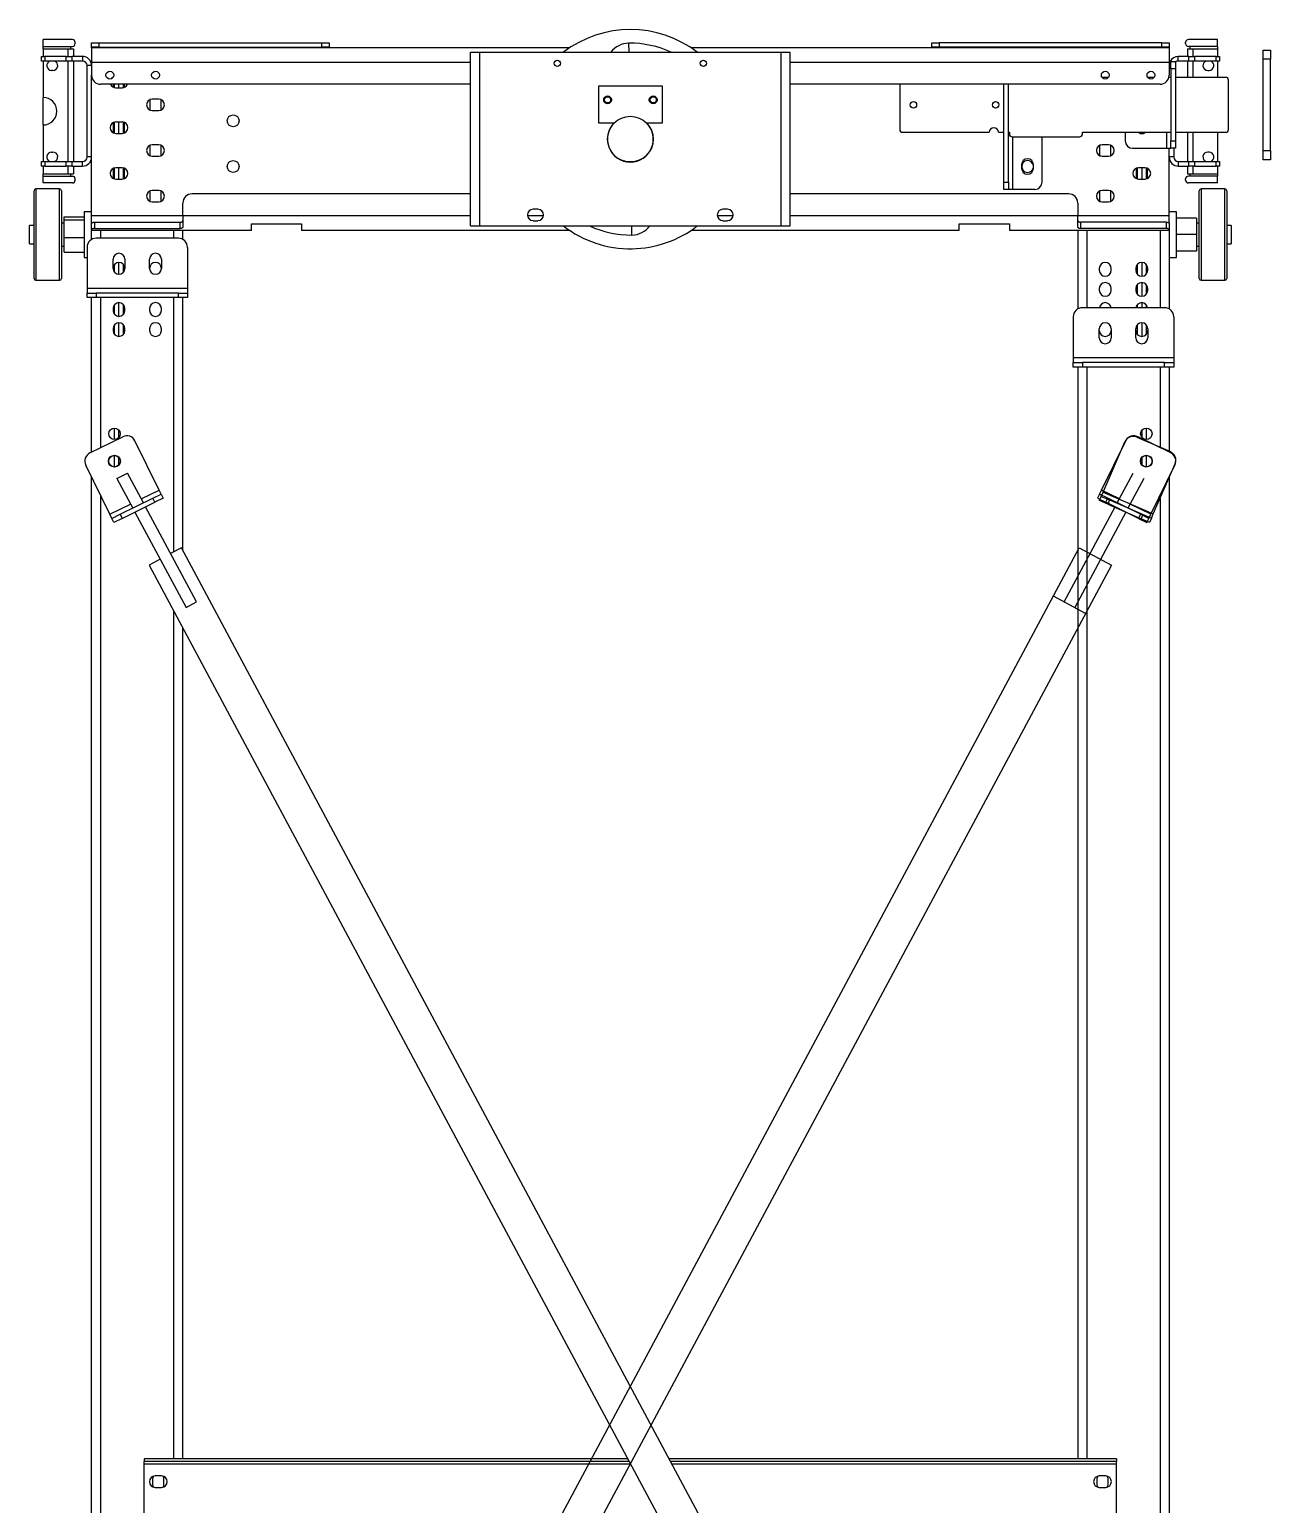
# Model space of a CAD drawing. Header units: millimetres. Extents: x 936 to 2299, y 1600 to 4818.
# Drawn here: x 940 to 2299, y 3203 to 4818 of the extents above; entities that cross this region are included whole.
import ezdxf

# ---------------------------------------------------------------- set-up
doc = ezdxf.new("R2010")
doc.units = ezdxf.units.MM

msp = doc.modelspace()

# ---------------------------------------------------------------- linework, layer by layer
at = {"color": 7, "linetype": 'Continuous', "lineweight": 25}
for p, q in [((987.4, 4806.8), (955.4, 4806.8)), ((955.4, 4799.3), (955.4, 4806.8)), ((955.4, 4799.3), (987.4, 4799.3)), ((955.4, 4796.8), (955.4, 4799.3)), ((955.4, 4796.8), (955.4, 4788.3)), ((955.4, 4796.8), (982.4, 4796.8)), ((982.4, 4796.8), (988.4, 4796.8)), ((985.4, 4799.3), (985.4, 4796.8)), ((988.4, 4796.8), (988.4, 4788.3)), ((990.4, 4802.3), (990.4, 4803.8)), ((1008.4, 4798.3), (1008.4, 4803.3)), ((1008.4, 4803.3), (1016.4, 4803.3)), ((1008.4, 4797.8), (1008.4, 4798.3)), ((1016.4, 4798.3), (1008.4, 4798.3)), ((1532.1, 4797.8), (1008.4, 4797.8)), ((1008.4, 4797.8), (1008.4, 4781.8)), ((1016.4, 4803.3), (1016.4, 4798.3)), ((1016.4, 4803.3), (1260.4, 4803.3)), ((1016.4, 4798.3), (1260.4, 4798.3)), ((1108.4, 4797.8), (1108.4, 4798.3)), ((1260.4, 4798.3), (1260.4, 4803.3)), ((1260.4, 4803.3), (1268.4, 4803.3)), ((1268.4, 4798.3), (1260.4, 4798.3)), ((1268.4, 4803.3), (1268.4, 4798.3)), ((2188.4, 4797.8), (1664.7, 4797.8)), ((1928.4, 4798.3), (1928.4, 4803.3)), ((1928.4, 4803.3), (1936.4, 4803.3)), ((1936.4, 4798.3), (1928.4, 4798.3)), ((1936.4, 4803.3), (1936.4, 4798.3)), ((2180.4, 4803.3), (1936.4, 4803.3)), ((2180.4, 4798.3), (1936.4, 4798.3)), ((2088.4, 4798.3), (2088.4, 4797.8)), ((2180.4, 4798.3), (2180.4, 4803.3)), ((2180.4, 4803.3), (2188.4, 4803.3)), ((2188.4, 4798.3), (2180.4, 4798.3)), ((2188.4, 4803.3), (2188.4, 4798.3)), ((2188.4, 4798.3), (2188.4, 4797.8)), ((2188.4, 4797.8), (2188.4, 4781.8)), ((2206.4, 4802.3), (2206.4, 4803.8)), ((2208.4, 4796.8), (2208.4, 4788.3)), ((2208.4, 4796.8), (2214.4, 4796.8)), ((2241.4, 4806.8), (2209.4, 4806.8)), ((2241.4, 4799.3), (2209.4, 4799.3)), ((2211.4, 4796.8), (2211.4, 4799.3)), ((2214.4, 4796.8), (2241.4, 4796.8)), ((2241.4, 4799.3), (2241.4, 4806.8)), ((2241.4, 4799.3), (2241.4, 4796.8)), ((2241.4, 4796.8), (2241.4, 4788.3)), ((2291.4, 4785.3), (2291.4, 4795.3)), ((2291.4, 4795.3), (2299.4, 4795.3)), ((2299.4, 4795.3), (2299.4, 4785.3)), ((953.4, 4783.3), (953.4, 4788.3)), ((953.4, 4788.3), (957.1, 4788.3)), ((957.1, 4783.3), (953.4, 4783.3)), ((955.4, 4783.3), (955.4, 4743.3)), ((957.1, 4788.3), (957.1, 4783.3)), ((980.6, 4788.3), (957.1, 4788.3)), ((980.6, 4783.3), (957.1, 4783.3)), ((980.6, 4783.3), (980.6, 4788.3)), ((980.6, 4788.3), (986.9, 4788.3)), ((986.9, 4783.3), (980.6, 4783.3)), ((986.9, 4788.3), (986.9, 4783.3)), ((998.4, 4788.3), (986.9, 4788.3)), ((998.4, 4783.3), (986.9, 4783.3)), ((988.4, 4783.3), (988.4, 4673.3)), ((998.4, 4788.3), (998.4, 4783.3)), ((1008.4, 4781.8), (1008.4, 4767.8)), ((1423.4, 4602.8), (1423.4, 4792.8)), ((1423.4, 4792.8), (1433.4, 4792.8)), ((1433.4, 4602.8), (1433.4, 4792.8)), ((1433.4, 4792.8), (1763.4, 4792.8)), ((1763.4, 4602.8), (1763.4, 4792.8)), ((1763.4, 4792.8), (1773.4, 4792.8)), ((1773.4, 4602.8), (1773.4, 4792.8)), ((2188.4, 4782.8), (2190.4, 4782.8)), ((2188.4, 4781.8), (2188.4, 4767.8)), ((2190.4, 4782.8), (2195.4, 4782.8)), ((2190.4, 4774.8), (2190.4, 4782.8)), ((2195.4, 4782.8), (2195.4, 4774.8)), ((2198.4, 4783.3), (2198.4, 4788.3)), ((2209.8, 4788.3), (2198.4, 4788.3)), ((2209.8, 4783.3), (2198.4, 4783.3)), ((2208.4, 4783.3), (2208.4, 4765.3)), ((2209.8, 4783.3), (2209.8, 4788.3)), ((2209.8, 4788.3), (2216.1, 4788.3)), ((2216.1, 4783.3), (2209.8, 4783.3)), ((2216.1, 4788.3), (2216.1, 4783.3)), ((2239.7, 4788.3), (2216.1, 4788.3)), ((2239.7, 4783.3), (2216.1, 4783.3)), ((2239.7, 4783.3), (2239.7, 4788.3)), ((2239.7, 4788.3), (2243.4, 4788.3)), ((2243.4, 4783.3), (2239.7, 4783.3)), ((2241.4, 4783.3), (2241.4, 4765.3)), ((2243.4, 4788.3), (2243.4, 4783.3)), ((2299.4, 4785.3), (2291.4, 4785.3)), ((2291.4, 4685.3), (2291.4, 4785.3)), ((2299.4, 4685.3), (2299.4, 4785.3)), ((966.1, 4773), (964.6, 4773)), ((1008.4, 4778.3), (1003.4, 4778.3)), ((1003.4, 4678.3), (1003.4, 4778.3)), ((1008.4, 4613.8), (1008.4, 4767.8)), ((2121.8, 4765.3), (2114.9, 4765.3)), ((2171.8, 4765.3), (2164.9, 4765.3)), ((2190.4, 4765.3), (2188.1, 4765.3)), ((2195.4, 4774.8), (2190.4, 4774.8)), ((2190.4, 4774.8), (2190.4, 4695.8)), ((2195.4, 4774.8), (2195.4, 4695.8)), ((2250.4, 4765.3), (2195.4, 4765.3)), ((2230.6, 4773), (2232.1, 4773)), ((1423.4, 4757.8), (1018.4, 4757.8)), ((1032.1, 4757.8), (1032.1, 4756.3)), ((1034.9, 4754), (1041.9, 4754)), ((1038.4, 4754), (1038.4, 4757.8)), ((1043.4, 4754.2), (1043.4, 4757.8)), ((1044.6, 4756.3), (1044.6, 4757.8)), ((1563.4, 4755.8), (1563.4, 4715.8)), ((1633.4, 4755.8), (1563.4, 4755.8)), ((1633.4, 4715.8), (1633.4, 4755.8)), ((2178.4, 4757.8), (1773.4, 4757.8)), ((1893.4, 4757.8), (1893.4, 4708.3)), ((2007.3, 4650.8), (2007.3, 4757.8)), ((2012.3, 4650.8), (2012.3, 4757.8)), ((2253.4, 4708.3), (2253.4, 4762.3)), ((955.4, 4713.3), (955.4, 4743.3)), ((1072.1, 4739.3), (1072.1, 4731.3)), ((1081.9, 4741.5), (1074.9, 4741.5)), ((1084.6, 4731.3), (1084.6, 4739.3)), ((1041.9, 4716.5), (1034.9, 4716.5)), ((1038.4, 4704), (1038.4, 4716.5)), ((1043.4, 4704.2), (1043.4, 4716.4)), ((1074.9, 4729), (1081.9, 4729)), ((1563.4, 4715.8), (1581, 4715.8)), ((1615.7, 4715.8), (1633.4, 4715.8)), ((955.4, 4713.3), (955.4, 4673.3)), ((1032.1, 4714.3), (1032.1, 4706.3)), ((1034.9, 4704), (1041.9, 4704)), ((1044.6, 4706.3), (1044.6, 4714.3)), ((1896.4, 4705.3), (1991.4, 4705.3)), ((2001.4, 4705.3), (2007.3, 4705.3)), ((2012.3, 4705.3), (2013.4, 4705.3)), ((2013.4, 4705.3), (2013.4, 4703.3)), ((2016.4, 4700.3), (2090.4, 4700.3)), ((2049.3, 4650.8), (2049.3, 4700.3)), ((2093.4, 4705.3), (2190.4, 4705.3)), ((2093.4, 4703.3), (2093.4, 4705.3)), ((2140.4, 4705.3), (2140.4, 4695.8)), ((2156.6, 4704), (2160.2, 4704)), ((2158.4, 4705.3), (2158.4, 4704)), ((2195.4, 4705.3), (2250.4, 4705.3)), ((2208.4, 4705.3), (2208.4, 4673.3)), ((2241.4, 4705.3), (2241.4, 4673.3)), ((964.6, 4683.5), (966.1, 4683.5)), ((1072.1, 4689.3), (1072.1, 4681.3)), ((1081.9, 4691.5), (1074.9, 4691.5)), ((1084.6, 4681.3), (1084.6, 4689.3)), ((2112.1, 4689.3), (2112.1, 4681.3)), ((2121.9, 4691.5), (2114.9, 4691.5)), ((2124.6, 4681.3), (2124.6, 4689.3)), ((2148.4, 4687.8), (2185.4, 4687.8)), ((2185.4, 4687.8), (2190.4, 4687.8)), ((2188.4, 4613.8), (2188.4, 4687.8)), ((2190.4, 4695.8), (2195.4, 4695.8)), ((2190.4, 4687.8), (2190.4, 4695.8)), ((2195.4, 4687.8), (2190.4, 4687.8)), ((2193.4, 4687.8), (2193.4, 4678.3)), ((2195.4, 4695.8), (2195.4, 4687.8)), ((2232.1, 4683.5), (2230.6, 4683.5)), ((2291.4, 4685.3), (2299.4, 4685.3)), ((2291.4, 4675.3), (2291.4, 4685.3)), ((2299.4, 4685.3), (2299.4, 4675.3)), ((953.4, 4668.3), (953.4, 4673.3)), ((953.4, 4673.3), (957.1, 4673.3)), ((957.1, 4668.3), (953.4, 4668.3)), ((955.4, 4668.3), (955.4, 4659.8)), ((957.1, 4673.3), (957.1, 4668.3)), ((957.1, 4673.3), (980.6, 4673.3)), ((957.1, 4668.3), (980.6, 4668.3)), ((980.6, 4668.3), (980.6, 4673.3)), ((980.6, 4673.3), (986.9, 4673.3)), ((986.9, 4668.3), (980.6, 4668.3)), ((986.9, 4673.3), (986.9, 4668.3)), ((986.9, 4673.3), (998.4, 4673.3)), ((986.9, 4668.3), (998.4, 4668.3)), ((988.4, 4668.3), (988.4, 4659.8)), ((998.4, 4668.3), (998.4, 4673.3)), ((1008.4, 4678.3), (1003.4, 4678.3)), ((1041.9, 4666.5), (1034.9, 4666.5)), ((1038.4, 4654), (1038.4, 4666.5)), ((1043.4, 4654.2), (1043.4, 4666.4)), ((1074.9, 4679), (1081.9, 4679)), ((2026.8, 4669.8), (2026.8, 4665.8)), ((2039.8, 4665.8), (2039.8, 4669.8)), ((2114.9, 4679), (2121.9, 4679)), ((2153.4, 4666.4), (2153.4, 4654.2)), ((2161.9, 4666.5), (2154.9, 4666.5)), ((2158.4, 4666.5), (2158.4, 4654)), ((2193.4, 4678.3), (2188.4, 4678.3)), ((2198.4, 4673.3), (2198.4, 4668.3)), ((2198.4, 4673.3), (2209.8, 4673.3)), ((2198.4, 4668.3), (2209.8, 4668.3)), ((2208.4, 4668.3), (2208.4, 4659.8)), ((2209.8, 4668.3), (2209.8, 4673.3)), ((2209.8, 4673.3), (2216.1, 4673.3)), ((2216.1, 4668.3), (2209.8, 4668.3)), ((2216.1, 4673.3), (2216.1, 4668.3)), ((2216.1, 4673.3), (2239.7, 4673.3)), ((2216.1, 4668.3), (2239.7, 4668.3)), ((2239.7, 4668.3), (2239.7, 4673.3)), ((2239.7, 4673.3), (2243.4, 4673.3)), ((2243.4, 4668.3), (2239.7, 4668.3)), ((2241.4, 4668.3), (2241.4, 4659.8)), ((2243.4, 4673.3), (2243.4, 4668.3)), ((2299.4, 4675.3), (2291.4, 4675.3)), ((955.4, 4657.3), (955.4, 4659.8)), ((955.4, 4659.8), (982.4, 4659.8)), ((955.4, 4649.8), (955.4, 4657.3)), ((955.4, 4657.3), (987.4, 4657.3)), ((987.4, 4649.8), (955.4, 4649.8)), ((982.4, 4659.8), (988.4, 4659.8)), ((985.4, 4659.8), (985.4, 4657.3)), ((990.4, 4652.8), (990.4, 4654.3)), ((1032.1, 4664.3), (1032.1, 4656.3)), ((1034.9, 4654), (1041.9, 4654)), ((1044.6, 4656.3), (1044.6, 4664.3)), ((2007.3, 4642.8), (2007.3, 4650.8)), ((2007.3, 4650.8), (2012.3, 4650.8)), ((2012.3, 4650.8), (2012.3, 4642.8)), ((2152.1, 4664.3), (2152.1, 4656.3)), ((2154.9, 4654), (2161.9, 4654)), ((2164.6, 4656.3), (2164.6, 4664.3)), ((2206.4, 4652.8), (2206.4, 4654.3)), ((2208.4, 4659.8), (2214.4, 4659.8)), ((2241.4, 4657.3), (2209.4, 4657.3)), ((2241.4, 4649.8), (2209.4, 4649.8)), ((2211.4, 4657.3), (2211.4, 4659.8)), ((2214.4, 4659.8), (2241.4, 4659.8)), ((2241.4, 4659.8), (2241.4, 4657.3)), ((2241.4, 4649.8), (2241.4, 4657.3)), ((945.4, 4545.3), (945.4, 4641.3)), ((973.4, 4643.3), (947.4, 4643.3)), ((975.4, 4641.3), (975.4, 4545.3)), ((1072.1, 4639.3), (1072.1, 4631.3)), ((1081.9, 4641.5), (1074.9, 4641.5)), ((1084.6, 4631.3), (1084.6, 4639.3)), ((1423.4, 4637.8), (1118.4, 4637.8)), ((2078.4, 4637.8), (1773.4, 4637.8)), ((2012.3, 4642.8), (2007.3, 4642.8)), ((2017.3, 4642.8), (2012.3, 4642.8)), ((2041.3, 4642.8), (2017.3, 4642.8)), ((2112.1, 4639.3), (2112.1, 4631.3)), ((2121.9, 4641.5), (2114.9, 4641.5)), ((2124.6, 4631.3), (2124.6, 4639.3)), ((2221.4, 4593.3), (2221.4, 4641.3)), ((2249.4, 4643.3), (2223.4, 4643.3)), ((2251.4, 4641.3), (2251.4, 4593.3)), ((1008.4, 4618.3), (1000.4, 4618.3)), ((1000.4, 4618.3), (1000.4, 4568.3)), ((1074.9, 4629), (1081.9, 4629)), ((1108.4, 4613.8), (1108.4, 4627.8)), ((1497, 4621), (1492, 4621)), ((1704.8, 4621), (1699.8, 4621)), ((2088.4, 4627.8), (2088.4, 4613.8)), ((2114.9, 4629), (2121.9, 4629)), ((2196.4, 4618.3), (2188.4, 4618.3)), ((2196.4, 4595.3), (2196.4, 4618.3)), ((945.4, 4603.3), (940.4, 4603.3)), ((940.4, 4591.8), (940.4, 4603.3)), ((978.4, 4605.8), (975.4, 4605.8)), ((978.4, 4612.6), (1000.4, 4612.6)), ((978.4, 4609.5), (978.4, 4612.6)), ((978.4, 4590.2), (978.4, 4609.5)), ((978.4, 4609.5), (1000.4, 4609.5)), ((1008.4, 4605.9), (1008.4, 4613.8)), ((1008.4, 4598.7), (1008.4, 4605.9)), ((1011.4, 4606.9), (1011.4, 4599.9)), ((1011.4, 4606.9), (1105.4, 4606.9)), ((1105.4, 4599.9), (1105.4, 4606.9)), ((1108.4, 4613.8), (1108.4, 4601.7)), ((1183.4, 4605.2), (1238.4, 4605.2)), ((1183.4, 4597.8), (1183.4, 4605.2)), ((1238.4, 4605.2), (1238.4, 4597.8)), ((1423.4, 4602.8), (1433.4, 4602.8)), ((1433.4, 4602.8), (1763.4, 4602.8)), ((1492, 4608.5), (1497, 4608.5)), ((1699.8, 4608.5), (1704.8, 4608.5)), ((1763.4, 4602.8), (1773.4, 4602.8)), ((1958.4, 4605.2), (2013.4, 4605.2)), ((1958.4, 4597.8), (1958.4, 4605.2)), ((2013.4, 4605.2), (2013.4, 4597.8)), ((2088.4, 4601.7), (2088.4, 4613.8)), ((2091.4, 4606.9), (2091.4, 4599.9)), ((2185.4, 4606.9), (2091.4, 4606.9)), ((2185.4, 4599.9), (2185.4, 4606.9)), ((2188.4, 4605.9), (2188.4, 4613.8)), ((2188.4, 4605.9), (2188.4, 4598.7)), ((2218.4, 4611.3), (2196.4, 4611.3)), ((2218.4, 4611.3), (2218.4, 4593.3)), ((2221.4, 4605.8), (2218.4, 4605.8)), ((2256.4, 4603.3), (2251.4, 4603.3)), ((2256.4, 4603.3), (2256.4, 4583.3)), ((940.4, 4583.3), (940.4, 4591.8)), ((978.4, 4590.2), (1000.4, 4590.2)), ((978.4, 4573.9), (978.4, 4590.2)), ((1008.4, 4598.7), (1008.4, 4597.8)), ((1183.4, 4597.8), (1008.4, 4597.8)), ((1008.4, 4587.9), (1008.4, 4597.8)), ((1011.4, 4599.9), (1105.4, 4599.9)), ((1103.4, 4589.3), (1013.4, 4589.3)), ((1108.4, 4587.9), (1108.4, 4597.8)), ((1532.1, 4597.8), (1238.4, 4597.8)), ((1958.4, 4597.8), (1664.7, 4597.8)), ((2188.4, 4597.8), (2013.4, 4597.8)), ((2088.4, 4597.8), (2088.4, 4511.9)), ((2185.4, 4599.9), (2091.4, 4599.9)), ((2188.4, 4598.7), (2188.4, 4597.8)), ((2188.4, 4597.8), (2188.4, 4511.9)), ((2196.4, 4568.3), (2196.4, 4595.3)), ((2218.4, 4593.3), (2196.4, 4593.3)), ((2218.4, 4593.3), (2218.4, 4575.3)), ((2221.4, 4545.3), (2221.4, 4593.3)), ((2251.4, 4593.3), (2251.4, 4545.3)), ((940.4, 4583.3), (945.4, 4583.3)), ((975.4, 4580.8), (978.4, 4580.8)), ((978.4, 4573.9), (1000.4, 4573.9)), ((1003.4, 4579.3), (1003.4, 4534.3)), ((1113.4, 4579.3), (1113.4, 4534.3)), ((2218.4, 4575.3), (2196.4, 4575.3)), ((2218.4, 4580.8), (2221.4, 4580.8)), ((2251.4, 4583.3), (2256.4, 4583.3)), ((1000.4, 4568.3), (1003.4, 4568.3)), ((1031.9, 4556.3), (1031.9, 4566.3)), ((1038.4, 4549.8), (1038.4, 4562.8)), ((1043.4, 4552.1), (1043.4, 4560.4)), ((1044.9, 4566.3), (1044.9, 4556.3)), ((1071.9, 4556.3), (1071.9, 4566.3)), ((1084.9, 4566.3), (1084.9, 4556.3)), ((2111.9, 4556.3), (2111.9, 4554.3)), ((2124.9, 4554.3), (2124.9, 4556.3)), ((2151.9, 4556.3), (2151.9, 4554.3)), ((2153.4, 4560.4), (2153.4, 4550.1)), ((2158.4, 4562.8), (2158.4, 4547.8)), ((2164.9, 4554.3), (2164.9, 4556.3)), ((2188.4, 4568.3), (2196.4, 4568.3)), ((947.4, 4543.3), (973.4, 4543.3)), ((2153.4, 4538.4), (2153.4, 4528.1)), ((2158.4, 4540.8), (2158.4, 4525.8)), ((2223.4, 4543.3), (2249.4, 4543.3)), ((1113.4, 4534.3), (1003.4, 4534.3)), ((1003.4, 4534.3), (1003.4, 4529.3)), ((1003.4, 4524.3), (1003.4, 4529.3)), ((1003.4, 4529.3), (1013.4, 4529.3)), ((1013.4, 4524.3), (1003.4, 4524.3)), ((1008.4, 4355.3), (1008.4, 4524.3)), ((1013.4, 4529.3), (1013.4, 4524.3)), ((1103.4, 4529.3), (1013.4, 4529.3)), ((1103.4, 4524.3), (1013.4, 4524.3)), ((1103.4, 4524.3), (1103.4, 4529.3)), ((1103.4, 4529.3), (1113.4, 4529.3)), ((1113.4, 4524.3), (1103.4, 4524.3)), ((1108.4, 4247.5), (1108.4, 4524.3)), ((1113.4, 4534.3), (1113.4, 4529.3)), ((1113.4, 4529.3), (1113.4, 4524.3)), ((2111.9, 4534.3), (2111.9, 4532.3)), ((2124.9, 4532.3), (2124.9, 4534.3)), ((2151.9, 4534.3), (2151.9, 4532.3)), ((2164.9, 4532.3), (2164.9, 4534.3)), ((1031.9, 4512.3), (1031.9, 4510.3)), ((1038.4, 4503.8), (1038.4, 4518.8)), ((1043.4, 4506.1), (1043.4, 4516.4)), ((1044.9, 4510.3), (1044.9, 4512.3)), ((1071.9, 4512.3), (1071.9, 4510.3)), ((1084.9, 4510.3), (1084.9, 4512.3)), ((2183.4, 4513.3), (2093.4, 4513.3)), ((2153.4, 4516.4), (2153.4, 4513.3)), ((2158.4, 4518.8), (2158.4, 4513.3)), ((1031.9, 4490.3), (1031.9, 4488.3)), ((1038.4, 4481.8), (1038.4, 4496.8)), ((1043.4, 4484.1), (1043.4, 4494.4)), ((1044.9, 4488.3), (1044.9, 4490.3)), ((1071.9, 4490.3), (1071.9, 4488.3)), ((1084.9, 4488.3), (1084.9, 4490.3)), ((2083.4, 4503.3), (2083.4, 4458.3)), ((2111.9, 4480.3), (2111.9, 4490.3)), ((2124.9, 4490.3), (2124.9, 4480.3)), ((2151.9, 4480.3), (2151.9, 4490.3)), ((2153.4, 4494.4), (2153.4, 4484.1)), ((2158.4, 4496.8), (2158.4, 4481.8)), ((2164.9, 4490.3), (2164.9, 4480.3)), ((2193.4, 4503.3), (2193.4, 4458.3)), ((2193.4, 4458.3), (2083.4, 4458.3)), ((2083.4, 4458.3), (2083.4, 4453.3)), ((2193.4, 4458.3), (2193.4, 4453.3)), ((2083.4, 4448.3), (2083.4, 4453.3)), ((2083.4, 4453.3), (2093.4, 4453.3)), ((2093.4, 4448.3), (2083.4, 4448.3)), ((2088.4, 4448.3), (2088.4, 3253.3)), ((2093.4, 4453.3), (2093.4, 4448.3)), ((2183.4, 4453.3), (2093.4, 4453.3)), ((2183.4, 4448.3), (2093.4, 4448.3)), ((2183.4, 4448.3), (2183.4, 4453.3)), ((2183.4, 4453.3), (2193.4, 4453.3)), ((2193.4, 4448.3), (2183.4, 4448.3)), ((2188.4, 4448.3), (2188.4, 4356.2)), ((2193.4, 4453.3), (2193.4, 4448.3)), ((1038.4, 4371.5), (1038.4, 4379)), ((2158.4, 4379), (2158.4, 4371.5)), ((1006.6, 4354.4), (1042.5, 4372.1)), ((1082.4, 4313.6), (1055.9, 4367.5)), ((2114.4, 4313.6), (2140.9, 4367.5)), ((2116, 4311.4), (2139.8, 4366.4)), ((2153, 4371.6), (2189.7, 4355.7)), ((2190.2, 4354.4), (2154.3, 4372.1)), ((1038.4, 4341.5), (1038.4, 4349)), ((2158.4, 4349), (2158.4, 4341.5)), ((1028.5, 4287.2), (1002.1, 4341)), ((1008.4, 2110.5), (1008.4, 4328.1)), ((1036.2, 4326.2), (1047.7, 4332.3)), ((1065.2, 4299.6), (1047.7, 4332.3)), ((2131.6, 4299.6), (2149.1, 4332.3)), ((2168.3, 4287.2), (2194.7, 4341)), ((2171, 4287.5), (2194.9, 4342.5)), ((2188.4, 4327.5), (2188.4, 2231.3)), ((1036.2, 4326.2), (1053.5, 4293.9)), ((1084.6, 4309.2), (1082.4, 4313.6)), ((2112.2, 4309.2), (2114.4, 4313.6)), ((2114, 4306.8), (2116, 4311.4)), ((2116, 4311.4), (2171, 4287.5)), ((2160.6, 4326.2), (2143.3, 4293.9)), ((1039.7, 4287.1), (1075.6, 4304.7)), ((1041.9, 4282.6), (1077.8, 4300.3)), ((1123.2, 4191.3), (1067.5, 4295.2)), ((1075.6, 4304.7), (1084.6, 4309.2)), ((1077.8, 4300.3), (1075.6, 4304.7)), ((1086.8, 4304.7), (1077.8, 4300.3)), ((1084.6, 4309.2), (1086.8, 4304.7)), ((2073.5, 4191.3), (2129.2, 4295.2)), ((2112.2, 4309.2), (2110, 4304.7)), ((2110, 4304.7), (2119, 4300.3)), ((2112, 4302.2), (2114, 4306.8)), ((2121.2, 4298.2), (2112, 4302.2)), ((2121.2, 4304.7), (2112.2, 4309.2)), ((2114, 4306.8), (2123.1, 4302.8)), ((2119, 4300.3), (2121.2, 4304.7)), ((2154.9, 4282.6), (2119, 4300.3)), ((2157.1, 4287.1), (2121.2, 4304.7)), ((2123.1, 4302.8), (2121.2, 4298.2)), ((2121.2, 4298.2), (2157.9, 4282.3)), ((2123.1, 4302.8), (2159.8, 4286.9)), ((1030.7, 4282.7), (1028.5, 4287.2)), ((1030.7, 4282.7), (1039.7, 4287.1)), ((1032.9, 4278.2), (1030.7, 4282.7)), ((1041.9, 4282.6), (1032.9, 4278.2)), ((1039.7, 4287.1), (1041.9, 4282.6)), ((1055.9, 4289.5), (1111.8, 4185.1)), ((2140.9, 4289.5), (2085, 4185.1)), ((2157.1, 4287.1), (2154.9, 4282.6)), ((2154.9, 4282.6), (2163.8, 4278.2)), ((2166.1, 4282.7), (2157.1, 4287.1)), ((2157.9, 4282.3), (2159.8, 4286.9)), ((2167, 4278.3), (2157.9, 4282.3)), ((2159.8, 4286.9), (2169, 4282.9)), ((2163.8, 4278.2), (2166.1, 4282.7)), ((2166.1, 4282.7), (2168.3, 4287.2)), ((2169, 4282.9), (2167, 4278.3)), ((2169, 4282.9), (2171, 4287.5)), ((1004, 2223.1), (2090, 4250.5)), ((1106.8, 4250.5), (1094.9, 4244.1)), ((2192.8, 2223.1), (1106.8, 4250.5)), ((2125.2, 4231.6), (1039.2, 2204.2)), ((1083.4, 4238), (1071.5, 4231.6)), ((1071.5, 4231.6), (2157.6, 2204.2)), ((1111.8, 4185.1), (1123.2, 4191.3)), ((1108.4, 3253.3), (1108.4, 4162.8)), ((1595.6, 3253.3), (1065.9, 3253.3)), ((1065.9, 3253.3), (1065.9, 3250.3)), ((1597.2, 3250.3), (1065.9, 3250.3)), ((1065.9, 3247.3), (1065.9, 3250.3)), ((1065.9, 3159.3), (1065.9, 3247.3)), ((2130.9, 3253.3), (1641, 3253.3)), ((2130.9, 3250.3), (1642.6, 3250.3)), ((2130.9, 3253.3), (2130.9, 3250.3)), ((2130.9, 3247.3), (2130.9, 3250.3)), ((2130.9, 3159.3), (2130.9, 3247.3)), ((1075.1, 3230.8), (1075.1, 3225.8)), ((1084.9, 3234.5), (1077.9, 3234.5)), ((1087.6, 3225.8), (1087.6, 3230.8)), ((2109.1, 3230.8), (2109.1, 3225.8)), ((2118.9, 3234.5), (2111.9, 3234.5)), ((2121.6, 3225.8), (2121.6, 3230.8)), ((1077.9, 3222), (1084.9, 3222)), ((2111.9, 3222), (2118.9, 3222))]:
    msp.add_line(p, q, dxfattribs=at)
at = {"color": 8, "linetype": 'Continuous', "lineweight": 25}
for p, q in [((982.4, 4796.8), (982.4, 4788.3)), ((1018.4, 4797.8), (1018.4, 4798.3)), ((1098.4, 4797.8), (1098.4, 4798.3)), ((1596.9, 4792.8), (1596.7, 4802.8)), ((2098.4, 4798.3), (2098.4, 4797.8)), ((2178.4, 4798.3), (2178.4, 4797.8)), ((2214.4, 4796.8), (2214.4, 4788.3)), ((982.4, 4783.3), (982.4, 4673.3)), ((1423.4, 4781.8), (1008.4, 4781.8)), ((2188.4, 4781.8), (1773.4, 4781.8)), ((2214.4, 4783.3), (2214.4, 4765.3)), ((1033.4, 4754.2), (1033.4, 4757.8)), ((1033.4, 4704.2), (1033.4, 4716.4)), ((2017.3, 4642.8), (2017.3, 4700.3)), ((2185.4, 4705.3), (2185.4, 4687.8)), ((2214.4, 4705.3), (2214.4, 4673.3)), ((982.4, 4668.3), (982.4, 4659.8)), ((1033.4, 4654.2), (1033.4, 4666.4)), ((2163.4, 4666.4), (2163.4, 4654.2)), ((2214.4, 4668.3), (2214.4, 4659.8)), ((947.4, 4643.3), (947.4, 4543.3)), ((973.4, 4543.3), (973.4, 4643.3)), ((2223.4, 4643.3), (2223.4, 4593.3)), ((2249.4, 4593.3), (2249.4, 4643.3)), ((1108.4, 4613.8), (1008.4, 4613.8)), ((1423.4, 4613.8), (1108.4, 4613.8)), ((1503.1, 4613.8), (1485.8, 4613.8)), ((1600, 4592.8), (1599.9, 4602.8)), ((1711, 4613.8), (1693.6, 4613.8)), ((2088.4, 4613.8), (1773.4, 4613.8)), ((2188.4, 4613.8), (2088.4, 4613.8)), ((1018.4, 4589.3), (1018.4, 4597.8)), ((1098.4, 4589.3), (1098.4, 4597.8)), ((2098.4, 4597.8), (2098.4, 4513.3)), ((2178.4, 4597.8), (2178.4, 4513.3)), ((2223.4, 4593.3), (2223.4, 4543.3)), ((2249.4, 4543.3), (2249.4, 4593.3)), ((1033.4, 4552.1), (1033.4, 4560.4)), ((2163.4, 4560.4), (2163.4, 4550.1)), ((2163.4, 4538.4), (2163.4, 4528.1)), ((1018.4, 4360.2), (1018.4, 4524.3)), ((1098.4, 4246), (1098.4, 4524.3)), ((1033.4, 4506.1), (1033.4, 4516.4)), ((2163.4, 4516.4), (2163.4, 4513.3)), ((1033.4, 4484.1), (1033.4, 4494.4)), ((2163.4, 4494.4), (2163.4, 4484.1)), ((2098.4, 4448.3), (2098.4, 3253.3)), ((2178.4, 4448.3), (2178.4, 4360.6)), ((1033.4, 4369), (1033.4, 4381.5)), ((2163.4, 4381.5), (2163.4, 4369)), ((1033.4, 4339), (1033.4, 4351.5)), ((2163.4, 4351.5), (2163.4, 4339)), ((1062.8, 4304), (1082.4, 4313.6)), ((2134, 4304), (2114.4, 4313.6)), ((1018.4, 2120.5), (1018.4, 4307.8)), ((1028.5, 4287.2), (1051.1, 4298.3)), ((2168.3, 4287.2), (2145.6, 4298.3)), ((2178.4, 4304.5), (2178.4, 2250)), ((1098.4, 3253.3), (1098.4, 4181.5)), ((1598.8, 3247.3), (1065.9, 3247.3)), ((2130.9, 3247.3), (1644.2, 3247.3))]:
    msp.add_line(p, q, dxfattribs=at)
for p, q in [((2090, 4250.5), (2125.2, 4231.6)), ((2096.9, 4178.7), (2061.6, 4197.6))]:
    msp.add_line(p, q)
at = {"color": 7, "linetype": 'Continuous', "lineweight": 25, "flags": 128}
for points in [[(1032.1, 4756.3), (1032.3, 4754.8), (1032.4, 4754.6)], [(1044.4, 4754.6), (1044.5, 4754.8), (1044.6, 4756.3)], [(1072.4, 4741), (1072.3, 4740.8), (1072.1, 4739.3)], [(1072.1, 4731.3), (1072.3, 4729.8), (1072.4, 4729.6)], [(1084.6, 4739.3), (1084.5, 4740.8), (1084.4, 4741)], [(1084.4, 4729.6), (1084.5, 4729.8), (1084.6, 4731.3)], [(1032.4, 4716), (1032.3, 4715.8), (1032.1, 4714.3)], [(1044.6, 4714.3), (1044.5, 4715.8), (1044.4, 4716)], [(1032.1, 4706.3), (1032.3, 4704.8), (1032.4, 4704.6)], [(1044.4, 4704.6), (1044.5, 4704.8), (1044.6, 4706.3)], [(1072.4, 4691), (1072.3, 4690.8), (1072.1, 4689.3)], [(1084.6, 4689.3), (1084.5, 4690.8), (1084.4, 4691)], [(2112.4, 4691), (2112.3, 4690.8), (2112.1, 4689.3)], [(2124.6, 4689.3), (2124.5, 4690.8), (2124.4, 4691)], [(1032.4, 4666), (1032.3, 4665.8), (1032.1, 4664.3)], [(1044.6, 4664.3), (1044.5, 4665.8), (1044.4, 4666)], [(1072.1, 4681.3), (1072.3, 4679.8), (1072.4, 4679.6)], [(1084.4, 4679.6), (1084.5, 4679.8), (1084.6, 4681.3)], [(2112.1, 4681.3), (2112.3, 4679.8), (2112.4, 4679.6)], [(2124.4, 4679.6), (2124.5, 4679.8), (2124.6, 4681.3)], [(2152.4, 4666), (2152.3, 4665.8), (2152.1, 4664.3)], [(2164.6, 4664.3), (2164.5, 4665.8), (2164.4, 4666)], [(1032.1, 4656.3), (1032.3, 4654.8), (1032.4, 4654.6)], [(1044.4, 4654.6), (1044.5, 4654.8), (1044.6, 4656.3)], [(2152.1, 4656.3), (2152.3, 4654.8), (2152.4, 4654.6)], [(2164.4, 4654.6), (2164.5, 4654.8), (2164.6, 4656.3)], [(1072.4, 4641), (1072.3, 4640.8), (1072.1, 4639.3)], [(1084.6, 4639.3), (1084.5, 4640.8), (1084.4, 4641)], [(2112.4, 4641), (2112.3, 4640.8), (2112.1, 4639.3)], [(2124.6, 4639.3), (2124.5, 4640.8), (2124.4, 4641)], [(1072.1, 4631.3), (1072.3, 4629.8), (1072.4, 4629.6)], [(1084.4, 4629.6), (1084.5, 4629.8), (1084.6, 4631.3)], [(2112.1, 4631.3), (2112.3, 4629.8), (2112.4, 4629.6)], [(2124.4, 4629.6), (2124.5, 4629.8), (2124.6, 4631.3)]]:
    msp.add_lwpolyline(points, dxfattribs=at)
at = {"color": 7, "linetype": 'Continuous', "lineweight": 25}
for centre, radius in [((1518.4, 4780.8), 3.4), ((1678.4, 4780.8), 3.4), ((1028.4, 4767.8), 4.25), ((1078.4, 4767.8), 4.25), ((2118.4, 4767.8), 4.25), ((2168.4, 4767.8), 4.25), ((1573.4, 4740.8), 4.25), ((1573.4, 4740.8), 3.4), ((1623.4, 4740.8), 4.25), ((1623.4, 4740.8), 3.4), ((1908.4, 4735.3), 3.5), ((1998.4, 4735.3), 3.5), ((1163.4, 4717.8), 6.5), ((1598.4, 4697.8), 25), ((1163.4, 4667.8), 6.5), ((1033.4, 4375.3), 6.25), ((2163.4, 4375.3), 6.25), ((1033.4, 4345.3), 6.5), ((1033.4, 4345.3), 6.25), ((2163.4, 4345.3), 6.5), ((2163.4, 4345.3), 6.5), ((2163.4, 4345.3), 6.25)]:
    msp.add_circle(centre, radius, dxfattribs=at)
for centre, radius, start, end in [((1598.4, 4697.8), 120, 52.3415, 127.6585), ((987.4, 4803.8), 3, 0, 90), ((987.4, 4802.3), 3, 270, 0), ((2209.4, 4803.8), 3, 90, 180), ((2209.4, 4802.3), 3, 180, 270), ((964.6, 4778.3), 5.25, 107.7191, 270), ((966.1, 4778.3), 5.25, 270, 72.2809), ((998.4, 4778.3), 10, 0, 90), ((998.4, 4778.3), 5, 0, 90), ((2198.4, 4778.3), 10, 90, 153.2624), ((2198.4, 4778.3), 5, 90, 126.8699), ((2230.6, 4778.3), 5.25, 107.7191, 270), ((2232.1, 4778.3), 5.25, 270, 72.2809), ((1018.4, 4767.8), 10, 180, 270), ((1034.9, 4760.3), 6.25, 115.3334, 146.4954), ((2178.4, 4767.8), 10, 270, 0), ((2250.4, 4762.3), 3, 0, 90), ((1034.9, 4760.3), 6.25, 203.5782, 270), ((1041.9, 4760.3), 6.25, 270, 336.4218), ((955.4, 4728.3), 15, 270, 90), ((1074.9, 4735.3), 6.25, 90, 270), ((1081.9, 4735.3), 6.25, 270, 90), ((1034.9, 4710.3), 6.25, 90, 270), ((1041.9, 4710.3), 6.25, 270, 90), ((1598.4, 4697.8), 25.1, 134.1818, 270), ((1598.4, 4697.8), 25.1, 270, 45.8182), ((1896.4, 4708.3), 3, 180, 270), ((1996.4, 4705.3), 5, 0, 180), ((2016.4, 4703.3), 3, 180, 270), ((2090.4, 4703.3), 3, 270, 0), ((2158.4, 4710.3), 6.5, 230.2849, 309.7151), ((2250.4, 4708.3), 3, 270, 0), ((964.6, 4678.3), 5.25, 90, 252.2809), ((966.1, 4678.3), 5.25, 287.7191, 90), ((1074.9, 4685.3), 6.25, 90, 270), ((1081.9, 4685.3), 6.25, 270, 90), ((2114.9, 4685.3), 6.25, 90, 270), ((2121.9, 4685.3), 6.25, 270, 90), ((2148.4, 4695.8), 8, 180, 270), ((2230.6, 4678.3), 5.25, 90, 252.2809), ((2232.1, 4678.3), 5.25, 287.7191, 90), ((998.4, 4678.3), 10, 270, 0), ((998.4, 4678.3), 5, 270, 0), ((1034.9, 4660.3), 6.25, 90, 270), ((1041.9, 4660.3), 6.25, 270, 90), ((2033.3, 4669.8), 6.5, 0, 180), ((2033.4, 4667.8), 6.5, 10.829, 349.171), ((2154.9, 4660.3), 6.25, 90, 270), ((2161.9, 4660.3), 6.25, 270, 90), ((2198.4, 4678.3), 10, 180, 270), ((2198.4, 4678.3), 5, 180, 270), ((987.4, 4654.3), 3, 0, 90), ((987.4, 4652.8), 3, 270, 0), ((2033.3, 4665.8), 6.5, 180, 0), ((2041.3, 4650.8), 8, 270, 0), ((2209.4, 4654.3), 3, 90, 180), ((2209.4, 4652.8), 3, 180, 270), ((947.4, 4641.3), 2, 90, 180), ((973.4, 4641.3), 2, 0, 90), ((1074.9, 4635.3), 6.25, 90, 270), ((1081.9, 4635.3), 6.25, 270, 90), ((1118.4, 4627.8), 10, 90, 180), ((2078.4, 4627.8), 10, 0, 90), ((2114.9, 4635.3), 6.25, 90, 270), ((2121.9, 4635.3), 6.25, 270, 90), ((2223.4, 4641.3), 2, 90, 180), ((2249.4, 4641.3), 2, 0, 90), ((1492, 4614.8), 6.25, 90, 270), ((1497, 4614.8), 6.25, 270, 90), ((1699.8, 4614.8), 6.25, 90, 270), ((1704.8, 4614.8), 6.25, 270, 90), ((1598.4, 4697.8), 120, 232.3415, 270.8929), ((1598.4, 4697.8), 120, 270.8929, 307.6585), ((1013.4, 4579.3), 10, 90, 180), ((1103.4, 4579.3), 10, 0, 90), ((1038.4, 4566.3), 6.5, 0, 180), ((1078.4, 4566.3), 6.5, 0, 180), ((1038.4, 4556.3), 6.5, 0, 180), ((1038.4, 4556.3), 6.5, 180, 0), ((1078.4, 4556.3), 6.5, 0, 180), ((1078.4, 4556.3), 6.5, 180, 0), ((2118.4, 4556.3), 6.5, 0, 180), ((2118.4, 4554.3), 6.5, 180, 0), ((2158.4, 4556.3), 6.5, 0, 180), ((2158.4, 4554.3), 6.5, 180, 0), ((947.4, 4545.3), 2, 180, 270), ((973.4, 4545.3), 2, 270, 0), ((2118.4, 4534.3), 6.5, 0, 180), ((2158.4, 4534.3), 6.5, 0, 180), ((2223.4, 4545.3), 2, 180, 270), ((2249.4, 4545.3), 2, 270, 0), ((2118.4, 4532.3), 6.5, 180, 0), ((2158.4, 4532.3), 6.5, 180, 0), ((1038.4, 4512.3), 6.5, 0, 180), ((1038.4, 4510.3), 6.5, 180, 0), ((1078.4, 4512.3), 6.5, 0, 180), ((1078.4, 4510.3), 6.5, 180, 0), ((2093.4, 4503.3), 10, 90, 180), ((2118.4, 4512.3), 6.5, 8.8499, 171.1501), ((2158.4, 4512.3), 6.5, 8.8499, 171.1501), ((2183.4, 4503.3), 10, 0, 90), ((1038.4, 4490.3), 6.5, 0, 180), ((1078.4, 4490.3), 6.5, 0, 180), ((2118.4, 4490.3), 6.5, 0, 180), ((2158.4, 4490.3), 6.5, 0, 180), ((1038.4, 4488.3), 6.5, 180, 0), ((1078.4, 4488.3), 6.5, 180, 0), ((2118.4, 4488.3), 6.5, 180, 0), ((2118.4, 4480.3), 6.5, 180, 0), ((2158.4, 4488.3), 6.5, 180, 0), ((2158.4, 4480.3), 6.5, 180, 0), ((1046.9, 4363.1), 10, 26.17, 116.17), ((2149, 4362.4), 10, 66.545, 156.545), ((2149.8, 4363.1), 10, 63.83, 153.83), ((1011, 4345.4), 10, 116.17, 206.17), ((2185.7, 4346.5), 10, 336.545, 66.545), ((2185.7, 4345.4), 10, 333.83, 63.83), ((1077.9, 3228.3), 6.25, 90, 270), ((1081.4, 3230.8), 6.25, 145.6641, 180), ((1084.9, 3228.3), 6.25, 270, 90), ((1081.4, 3230.8), 6.25, 0, 34.3359), ((2111.9, 3228.3), 6.25, 90, 270), ((2115.4, 3230.8), 6.25, 145.6642, 180), ((2118.9, 3228.3), 6.25, 270, 90), ((2115.4, 3230.8), 6.25, 0, 34.3358), ((1081.4, 3225.8), 6.25, 180, 214.3359), ((1081.4, 3225.8), 6.25, 325.6641, 0), ((2115.4, 3225.8), 6.25, 180, 214.3358), ((2115.4, 3225.8), 6.25, 325.6641, 0)]:
    msp.add_arc(centre, radius, start, end, dxfattribs=at)
at = {"color": 8, "linetype": 'Continuous', "lineweight": 25}
for centre, radius, start, end in [((1597.1, 4777.8), 25, 90.8929, 143.1023), ((1598.4, 4697.8), 105, 64.7912, 90.8929), ((1598.4, 4697.8), 105, 244.7912, 270.8929), ((1599.6, 4617.8), 25, 270.8929, 323.1023)]:
    msp.add_arc(centre, radius, start, end, dxfattribs=at)
at = {"color": 7, "linetype": 'Continuous', "lineweight": 25}
for points, knots in [([(1008.4, 4605.9), (1008.4, 4605.9), (1008.5, 4606), (1008.9, 4606.3), (1009.7, 4606.6), (1010.5, 4606.8), (1011.1, 4606.8), (1011.4, 4606.9)], [0, 0, 0, 0, 0.21037, 0.421143, 0.624593, 0.830622, 1, 1, 1, 1]), ([(1105.4, 4606.9), (1105.7, 4606.9), (1106.4, 4606.9), (1107.3, 4607.2), (1108, 4607.6), (1108.3, 4608.2), (1108.4, 4608.7), (1108.4, 4608.9)], [0, 0, 0, 0, 0.211254, 0.422541, 0.632513, 0.837536, 1, 1, 1, 1]), ([(1108.4, 4601.7), (1108.4, 4601.5), (1108.3, 4601), (1107.8, 4600.5), (1107, 4600.1), (1106.2, 4600), (1105.6, 4599.9), (1105.4, 4599.9)], [0, 0, 0, 0, 0.213629, 0.427365, 0.639165, 0.851788, 1, 1, 1, 1]), ([(2088.4, 4608.9), (2088.4, 4608.6), (2088.5, 4608.1), (2088.9, 4607.5), (2089.7, 4607.1), (2090.5, 4606.9), (2091.1, 4606.9), (2091.4, 4606.9)], [0, 0, 0, 0, 0.21037, 0.421143, 0.624593, 0.830622, 1, 1, 1, 1]), ([(2091.4, 4599.9), (2091, 4599.9), (2090.4, 4600), (2089.5, 4600.2), (2088.8, 4600.7), (2088.4, 4601.2), (2088.4, 4601.5), (2088.4, 4601.7)], [0, 0, 0, 0, 0.213865, 0.427738, 0.641275, 0.853516, 1, 1, 1, 1]), ([(2185.4, 4606.9), (2185.7, 4606.8), (2186.4, 4606.8), (2187.3, 4606.6), (2188, 4606.3), (2188.3, 4606), (2188.4, 4605.9), (2188.4, 4605.9)], [0, 0, 0, 0, 0.211254, 0.422541, 0.632513, 0.837536, 1, 1, 1, 1]), ([(1011.4, 4599.9), (1011, 4599.9), (1010.4, 4599.9), (1009.5, 4599.6), (1008.8, 4599.3), (1008.4, 4598.9), (1008.4, 4598.8), (1008.4, 4598.7)], [0, 0, 0, 0, 0.213865, 0.427738, 0.641275, 0.853516, 1, 1, 1, 1]), ([(2188.4, 4598.7), (2188.4, 4598.8), (2188.3, 4599), (2187.8, 4599.4), (2187, 4599.7), (2186.2, 4599.9), (2185.6, 4599.9), (2185.4, 4599.9)], [0, 0, 0, 0, 0.213629, 0.427365, 0.639165, 0.851788, 1, 1, 1, 1])]:
    msp.add_open_spline(points, degree=3, knots=knots, dxfattribs=at)

doc.saveas('drawing.dxf')
